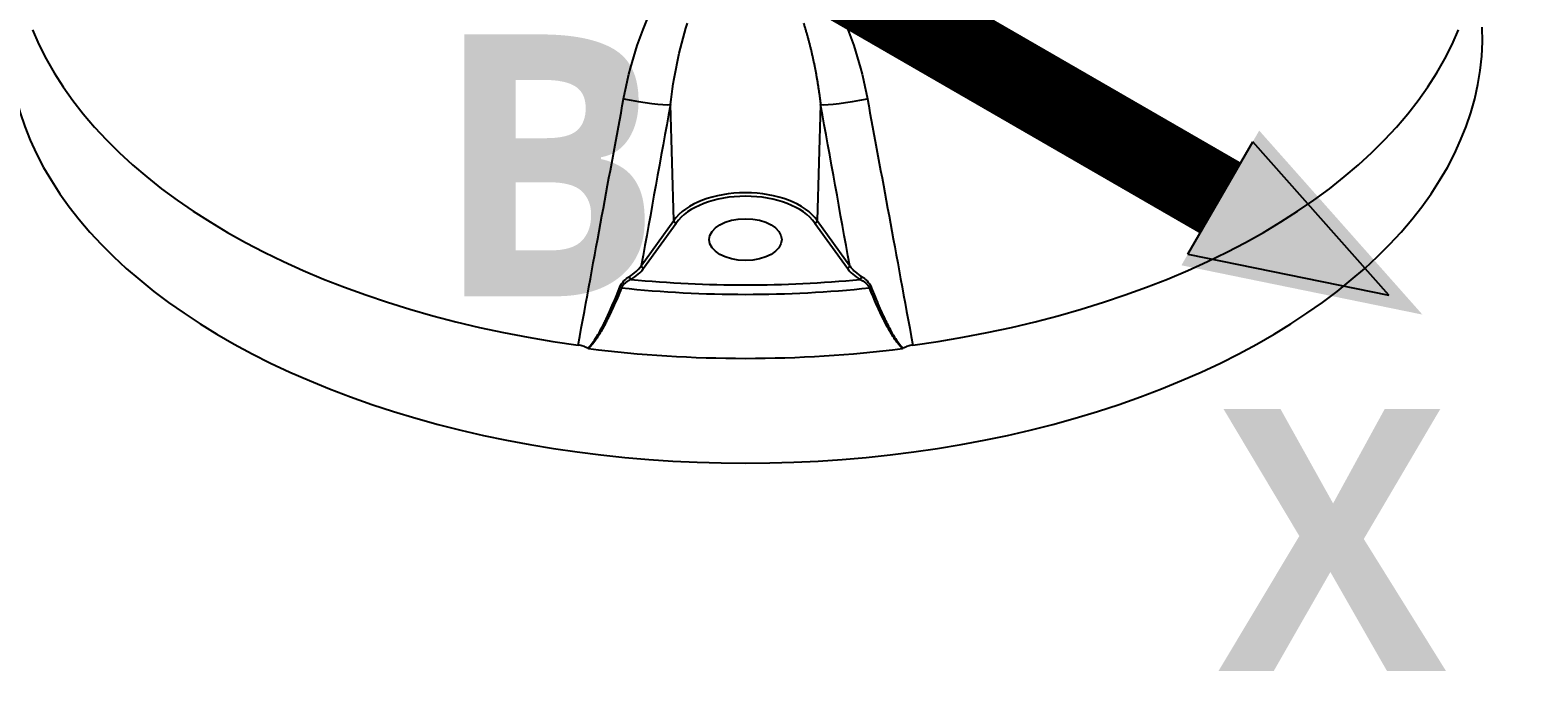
# Model space of a CAD drawing. Header units: millimetres. Extents: x 0 to 4378, y 0 to 2376.
# Drawn here: x 2624.8 to 2800.5, y 1009.6 to 1084.8 of the extents above; entities that cross this region are included whole.
import ezdxf

# ---------------------------------------------------------------- set-up
doc = ezdxf.new("R2010")
doc.units = ezdxf.units.MM
doc.header["$LTSCALE"] = 0.2
for name, color, linetype in [('01_Object Line', 4, 'Continuous'), ('07_Special Line2', 76, 'Continuous'), ('12_Before Rev.Num.', 5, 'Continuous')]:
    doc.layers.add(name, color=color, linetype=linetype)
doc.layers.add('14_Mark', color=7, linetype='Continuous', true_color=0xe03c31)
doc.styles.add('Rainbow-5.0 Style', font='malgunsl.ttf')

# ---------------------------------------------------------------- blocks, each defined once
blk = doc.blocks.new('A$C7c2cc22e_1')
for p, q in [((190.1267519320572, 28.47368417723919), (189.7271104257325, 42.05707658217943)), ((207.3551840182536, 42.05707658217943), (206.9555425119288, 28.47368417723919)), ((186.3156293897928, 23.16072304556656), (190.1267284624591, 28.47448188406634)), ((186.592698117749, 22.8559258709065), (190.4038445544902, 28.16808032709741)), ((206.6784498894958, 28.16808032709741), (210.4895963262334, 22.85592587091742)), ((206.9555659815269, 28.47448188406634), (210.7666650541978, 23.16072304557019)), ((185.9189249575447, 22.12920627877975), (185.9189323348601, 22.129202282591))]:
    blk.add_line(p, q)
for centre, major_axis, ratio, start_param, end_param in [((198.541147221983, 49.90047525356931), (-86.4301584610167, -2.27005914066325e-13), 0.5773502691896226, 6.258490084264032, 9.449473183684931), ((198.5411472219839, 62.14187100546042), (-85.90660579762091, -2.048361480433414e-13), 0.5773502691896222, 0.2304668593767216, 1.340329467418478), ((198.5411472253381, 62.14187100997515), (85.90660579236292, -6.874284891322803e-09), 0.5773502692629601, 4.942855839781839, 6.052718447893234), ((185.1092951249448, 43.05454335840113), (4.920273939583035, -0.8893331963936961), 0.09738109940462839, 4.552964777433585, 5.947909238958712), ((211.9729993086457, 43.0545433547195), (-4.920273923563021, -0.8893331934986721), 0.09738109940457748, 0.335276065492895, 1.730220532474213), ((198.541147221983, 53.98295815820893), (29.76099240088197, 8.180955912706622e-14), 0.5773502691896226, 4.384012489279017, 4.38401703997476), ((198.541147221983, 53.98295815820893), (29.76099240088196, 7.681355551625299e-14), 0.5773502691896228, 5.040760920795298, 5.040765471491098), ((198.541147221993, 26.46061136430944), (9.107650136216252, 2.123301534595613e-14), 0.5773502691896231, 0.3926990710761967, 2.748893582513854), ((198.541147221993, 26.22207440666534), (-8.807752938724727, -2.404326737703854e-14), 0.5773502691896228, 3.53429173528863, 5.890486225480958), ((190.4038445544902, 28.41302930137317), (0.2437559760206714, -0.1748800278882936), 0.7543444794846218, 3.660559380251843, 5.208447841534087), ((206.678449889494, 28.41302930137681), (-0.2437559760205767, -0.1748800278884263), 0.7543444794845012, 1.074737465649701, 2.622625926926743), ((160.7588018179958, 34.07969892650726), (25.94122224598739, -10.19850776117629), 0.3543858384588662, 6.02325197451734, 6.200976500949261), ((160.1310692265433, 33.84711518605036), (26.88857348563478, -10.19915823165557), 0.3423002143906933, 6.012411176347751, 6.192450560478445), ((186.5926981177436, 23.10087484524774), (-0.2437559760721336, 0.1748800279252846), 0.7543444794853449, 0.5222398812473763, 2.066855187985276), ((210.4895963262334, 23.10087484525502), (-0.243755976082438, -0.17488002793128), 0.754344479486044, 1.074737465646734, 2.619352767616558), ((236.9513318537638, 33.84712774318177), (26.88868148763829, 10.19918060780373), 0.342298924144853, 3.232327664573674, 3.412366686946528), ((185.1061254153701, 21.80265260615124), (0.150844987281356, -0.2593099059246724), 0.5795213090696615, 4.172419819941638, 5.495887651302276), ((198.5411472219821, 67.04690345305062), (-79.92684109452121, -2.135791543622645e-13), 0.5773502691896226, 1.401903013048486, 1.739689640979194), ((211.9761708712213, 21.80265932651309), (-0.1508484756951506, -0.2593159026754278), 0.5795213090472547, 0.7872890021236545, 2.110740948576099), ((183.9562070498132, 20.58641709733638), (-0.2784450308377899, 0.1116618323391967), 0.03256216186592213, 0.9948579691630091, 1.732440882019439), ((198.5411472219821, 66.60940941002991), (-81.07590775922263, -2.185751579730777e-13), 0.5773502691896225, 1.390436134409624, 1.751156519180491), ((213.126087394171, 20.58641709735093), (0.2784450308247526, 0.1116618323719184), 0.03256216188704281, 4.550744425167169, 5.288327338008131), ((198.5411472219821, 61.89871787868105), (-85.91700522227762, -1.586231146433192e-13), 0.5773502691896221, 1.355009914892523, 1.786582738697541)]:
    blk.add_ellipse(centre, major_axis=major_axis, ratio=ratio, start_param=start_param, end_param=end_param)
blk.add_ellipse((198.541147221993, 26.22207440666534), major_axis=(-4.25000000000001, -1.061650767297807e-14), ratio=0.5773502691896227)
for points in [[(184.242696924337, 42.72265914977834), (184.9834498496211, 46.71139490167843), (186.1058828634123, 50.19633244633224), (187.5354507499906, 53.2108708179112)], [(209.5468436939937, 53.2108708179112), (210.9764118617422, 50.19633185345447), (212.098844903132, 46.71139431658958), (212.839597519649, 42.72265914977834)], [(189.727110421165, 42.05707673848883), (190.1303043951038, 45.32803266421615), (190.7591925843954, 48.52892258611246), (191.7359531279917, 51.59189692773725)], [(178.917323969441, 13.85505278395794), (180.8635359858808, 24.46277215896407), (182.6386301879029, 34.08523090345989), (184.242696924337, 42.72265914977834)], [(212.839597519649, 42.72265914977834), (214.4436642570545, 34.08523089800292), (216.2187584592339, 24.46277215353257), (218.1649704745487, 13.85505278396158)], [(189.7271031708724, 42.05703663061649), (188.5884572148889, 35.75816404361103), (187.4514777263284, 29.4594078470036), (186.3156292351332, 23.160722829929)], [(210.7666652091257, 23.16072282999085), (209.6308167176594, 29.45940784700724), (208.4938372290999, 35.75816404361467), (207.3551912731282, 42.05703663061649)], [(185.5351816596694, 22.31692339495203), (185.5355324996581, 22.31676888960646), (185.535883333172, 22.31661434350099), (185.5362341601867, 22.31645975661741)], [(211.5460598440914, 22.31645956591456), (211.5464335934339, 22.31662425326431), (211.5468073502143, 22.31678889436444), (211.5471811144034, 22.31695348923313)], [(211.9761708712385, 21.55771035222642), (212.3768530527468, 21.36241104462897), (212.8674099912287, 21.03328045115268), (213.0848625742383, 20.55949749287174)]]:
    blk.add_open_spline(points, degree=3)
blk.add_rational_spline([(205.3463413160134, 51.59189692774453), (206.323101859628, 48.52892258609427), (206.9519900487749, 45.32803266429983), (207.3551840228356, 42.05707673848883)], [1.00000000000172, 1.00000000000216, 1.00000000000263, 1.00000000000313], degree=3)
for points, knots in [([(210.7666652091257, 23.16072282999085), (210.8159269906291, 23.08917868269418), (210.8841484255336, 22.99453249579165), (211.0777486723546, 22.76276740203321), (211.2227133518245, 22.60764227571053), (211.6695159044266, 22.19607620239549), (211.9613187312925, 21.99739751357993), (212.1826202987268, 21.86098735775522)], [0, 0, 0, 0, 0.25, 0.25, 0.5, 0.5, 0.9999999896859209, 0.9999999896859209, 0.9999999896859209, 0.9999999896859209]), ([(183.8015103520956, 20.63962645387801), (183.9021453415644, 20.89883905815077), (184.0929491540737, 21.16761378122465), (184.2853390443888, 21.36755722107046), (184.477728934703, 21.5675006609199), (184.6880710962632, 21.73054261684229), (184.8996741452611, 21.86098735775158)], [0, 0, 0, 0, 0.5, 0.5, 0.5, 1, 1, 1, 1]), ([(185.1061235727511, 21.55771035222278), (185.0968605472872, 21.553195396089), (184.9027256511527, 21.45479089784203), (184.7741285526427, 21.37293305857384), (184.7098300033886, 21.33200413894156), (184.6532191943643, 21.29278074145259), (184.6043298070381, 21.25697327288435), (184.5554404197119, 21.22116580431612), (184.5384581152102, 21.20889888180318), (184.4807809698696, 21.16089578044557), (184.2500723885069, 20.96888337501514), (184.0884230677038, 20.7577479495194), (183.9974318697532, 20.5594974928681)], [0, 0, 0, 0, 0.250000000000002, 0.250000000000002, 0.250000000000002, 0.375000000000003, 0.375000000000003, 0.375000000000003, 0.500000000000003, 0.500000000000003, 0.500000000000003, 1, 1, 1, 1]), ([(212.1826202987268, 21.86098735775522), (212.3929580458052, 21.73132260096099), (212.5749875717174, 21.59766556992327), (212.794641729969, 21.37003004155849), (213.0142958882207, 21.14239451319736), (213.1797197840351, 20.89994491628386), (213.2807840918931, 20.63962645387801)], [0, 0, 0, 0, 0.5, 0.5, 0.5, 1, 1, 1, 1]), ([(180.0534070552912, 13.47299286225825), (180.4029172976298, 13.84496657248746), (180.7432260207079, 14.29201238683163), (181.0698781146475, 14.81290915547652), (181.1263462588968, 14.90295625579165), (181.1778080601507, 14.9878418502376), (181.2270631750016, 15.07080191975183), (181.3202714493145, 15.22779200981677), (181.4051654286377, 15.37840217773555), (181.497578738321, 15.54700003909238), (181.6388270705975, 15.80469199736035), (181.7891961014611, 16.09239005392374), (181.9497864077966, 16.4094894353002), (182.0281716677291, 16.56426787741293), (182.1057814082105, 16.7209564961413), (182.182828523788, 16.8794275533146), (182.7371766426477, 18.01961472034236), (183.2655635149094, 19.25914398690293), (183.8015103520338, 20.63962645371794)], [2.455419299477256e-10, 2.455419299477256e-10, 2.455419299477256e-10, 2.455419299477256e-10, 0.250000000000006, 0.250000000000006, 0.250000000000006, 0.2932173444173274, 0.2932173444173274, 0.2932173444173274, 0.375000000000007, 0.375000000000007, 0.375000000000007, 0.500000000000008, 0.500000000000008, 0.500000000000008, 0.5610133806648235, 0.5610133806648235, 0.5610133806648235, 1, 1, 1, 1]), ([(183.9974318697532, 20.5594974928681), (183.6754130719855, 19.75483488701138), (183.353371649926, 18.99852778217246), (183.0320505254313, 18.29053863235094), (182.8713899631839, 17.93654405744019), (182.7109093556501, 17.59462911235823), (182.5506989196147, 17.26479100749566), (182.4753030212942, 17.10956741013433), (182.3999592654718, 16.9570069113397), (182.3246990334792, 16.80714316327067), (182.3199981876651, 16.79778249092124), (182.3152974044051, 16.78843188996689), (182.3105966638968, 16.77909142255157), (182.2306373773163, 16.62021068673494), (182.1653612467844, 16.49232430771735), (182.0709658100786, 16.31150580995381), (181.800936438698, 15.79425299573995), (181.5607971923273, 15.36865251472045), (181.334123827337, 15.0036493186999), (181.2438400973515, 14.85826898257437), (181.1561340764256, 14.72195484331678), (181.0691231168948, 14.59335942436883), (180.9163893908462, 14.36763087713553), (180.7971718651697, 14.2021224152013), (180.6474211780169, 14.01400731884496), (180.4976706696589, 13.82589244708652), (180.3302589267259, 13.63613612239715), (180.1449704212118, 13.44491788560481)], [0, 0, 0, 0, 0.250000000000004, 0.250000000000004, 0.250000000000004, 0.375000000000006, 0.375000000000006, 0.375000000000006, 0.433825676549421, 0.433825676549421, 0.433825676549421, 0.437500000000006, 0.437500000000006, 0.437500000000006, 0.500000000000005, 0.500000000000005, 0.500000000000005, 0.6787886819572461, 0.6787886819572461, 0.6787886819572461, 0.750000000000003, 0.750000000000003, 0.750000000000003, 0.875000000000001, 0.875000000000001, 0.875000000000001, 0.9999998507561865, 0.9999998507561865, 0.9999998507561865, 0.9999998507561865]), ([(216.9373240227778, 13.44491788560845), (216.7449476859074, 13.64345079417762), (216.5572805089378, 13.86009871980059), (216.3744431078258, 14.09481683229751), (216.2830243021417, 14.21217602350225), (216.1928138662042, 14.33405366201259), (216.1038169233534, 14.4604399113523), (216.0148199805026, 14.586826160692), (215.9056448051142, 14.75142333583426), (215.8405334961999, 14.85315660073684), (215.8097891743009, 14.90119311384478), (215.7784575640526, 14.95102145587953), (215.7465005195445, 15.00259922967962), (215.6430982607126, 15.16948757615319), (215.5338104933689, 15.35541788648698), (215.4183886639621, 15.55996614448668), (215.2672950747583, 15.82773118187833), (215.0888563196158, 16.16080013025567), (214.9346852492909, 16.4599032132428), (214.8757794428111, 16.5741847596255), (214.8169161337992, 16.69004028644486), (214.7580559109774, 16.80737559143381), (214.2007090673596, 17.91842238580284), (213.6410859591269, 19.16960298539198), (213.0848625742383, 20.5594974928681)], [1.437453417359733e-07, 1.437453417359733e-07, 1.437453417359733e-07, 1.437453417359733e-07, 0.125000000000004, 0.125000000000004, 0.125000000000004, 0.187500000000006, 0.187500000000006, 0.187500000000006, 0.250000000000008, 0.250000000000008, 0.250000000000008, 0.2795113114870848, 0.2795113114870848, 0.2795113114870848, 0.375000000000007, 0.375000000000007, 0.375000000000007, 0.500000000000006, 0.500000000000006, 0.500000000000006, 0.5477601004818883, 0.5477601004818883, 0.5477601004818883, 1, 1, 1, 1]), ([(213.2807840919504, 20.63962645373249), (213.5868070023826, 19.8513780062458), (213.8907377225714, 19.10815157865363), (214.1952674636532, 18.41156021510687), (214.3475323341936, 18.06326453333168), (214.4999031370116, 17.72662499276339), (214.6523377717931, 17.40175048927995), (214.7307075393064, 17.23472585379568), (214.8157584856062, 17.05673811656015), (214.9014772669916, 16.88046272751671), (214.9824874622118, 16.71387025562217), (215.0641881950087, 16.54867286821536), (215.1409759861781, 16.39551594079239), (215.3994547805396, 15.87996760496753), (215.6104899355432, 15.47896715892057), (215.8542850638041, 15.07020981278038), (215.9086116980106, 14.97912345276563), (215.9644782857658, 14.88751300409058), (216.023175709809, 14.79434399880847), (216.345282531749, 14.28307161020712), (216.6819673564696, 13.84220925227055), (217.0288873886957, 13.47299286225825)], [0, 0, 0, 0, 0.249999999999999, 0.249999999999999, 0.249999999999999, 0.374999999999998, 0.374999999999998, 0.374999999999998, 0.4392650599270913, 0.4392650599270913, 0.4392650599270913, 0.499999999999997, 0.499999999999997, 0.499999999999997, 0.7044425793038164, 0.7044425793038164, 0.7044425793038164, 0.749999999999998, 0.749999999999998, 0.749999999999998, 0.9999999997525865, 0.9999999997525865, 0.9999999997525865, 0.9999999997525865]), ([(180.0534070552912, 13.47299286225825), (179.8766777855944, 13.56929269974353), (179.6923403245955, 13.65153080189339), (179.3099036890053, 13.78157858397753), (179.1144163965719, 13.82835338591758), (178.9173239541942, 13.85505290790752)], [-0.1212578700926009, -0.1212578700926009, -0.1212578700926009, -0.1212578700926009, -0.06073354852126558, -0.06073354852126558, -1.218595465356348e-08, -1.218595465356348e-08, -1.218595465356348e-08, -1.218595465356348e-08]), ([(180.1449702709378, 13.44491965085763), (180.1284869542851, 13.44701317921135), (180.1119347964959, 13.45035824275692), (180.0811471133093, 13.45980016227259), (180.0668547994001, 13.46562625322622), (180.0534070552912, 13.47299286225825)], [-0.009677244761849136, -0.009677244761849136, -0.009677244761849136, -0.009677244761849136, -0.004619380211723328, -0.004619380211723328, -3.186487057143837e-06, -3.186487057143837e-06, -3.186487057143837e-06, -3.186487057143837e-06]), ([(217.0288873886957, 13.47299286225825), (217.0154410973682, 13.46562705130418), (217.0011504172671, 13.45980142027111), (216.9703629062342, 13.45035890098006), (216.9538091098402, 13.44701338498635), (216.9373241730518, 13.44491965086127)], [-0.009683736148161547, -0.009683736148161547, -0.009683736148161547, -0.009683736148161547, -0.005063892399701165, -0.005063892399701165, -9.827163380622657e-07, -9.827163380622657e-07, -9.827163380622657e-07, -9.827163380622657e-07]), ([(218.1649704897955, 13.85505290790752), (217.9683337716833, 13.82841512152299), (217.7732911924504, 13.78179419761), (217.3908065954784, 13.6519107509921), (217.2060260004046, 13.56951699946876), (217.0288873886957, 13.47299286225825)], [-0.1213984384572047, -0.1213984384572047, -0.1213984384572047, -0.1213984384572047, -0.06074723058159407, -0.06074723058159407, -2.43663605622521e-05, -2.43663605622521e-05, -2.43663605622521e-05, -2.43663605622521e-05])]:
    blk.add_open_spline(points, degree=3, knots=knots)
blk = doc.blocks.new('Blk$A46N0-6W24B')
h = blk.add_hatch(color=256)
h.dxf.hatch_style = 1
h.paths.add_polyline_path([(4.063017908632901, -0.1894029795744245, 1), (-5.936982091367554, -0.1894029795744245, 1)])
at = {"layer": '07_Special Line2'}
blk.add_hatch(color=256, dxfattribs=at).paths.add_polyline_path([(41.63336265705811, 24.38859702042191), (26.9113045007075, 21.37594973920659), (31.66330450070745, 13.14524430163965)])
at = {"layer": '12_Before Rev.Num.'}
blk.add_hatch(color=256, dxfattribs=at).paths.add_polyline_path([(-0.936982091367554, 48.96659702042007), (-5.688982091367052, 34.71059702042066), (3.815017908633308, 34.71059702042066)])
at = {"layer": '14_Mark'}
blk.add_hatch(color=256, dxfattribs=at).paths.add_polyline_path([(41.63336265705539, -24.76740297957394), (31.66330450070609, -13.52405026078986), (26.91130450070659, -21.7547556983568)])
blk.add_circle((-0.936982091367554, -0.1894029795744245), 4.999999999999999)
at = {"layer": '07_Special Line2'}
for p, q in [((39.57568629766956, 23.20059702042636), (27.30730450071223, 20.69005761941298)), ((31.26730450071091, 13.83113642144053), (39.57568629766956, 23.20059702042636)), ((31.26730450071091, 13.83113642144053), (27.30730450071223, 20.69005761941298))]:
    blk.add_line(p, q, dxfattribs=at)
at = {"layer": '07_Special Line2', "const_width": 4.999999999999999}
blk.add_lwpolyline([(29.28730450071043, 17.26059702042676), (-0.936982091367554, -0.1894029795739698)], dxfattribs=at)
at = {"layer": '12_Before Rev.Num.'}
for p, q in [((-0.936982091367554, 46.59059702042623), (-4.896982091367136, 34.71059702042703)), ((3.023017908633847, 34.71059702042703), (-0.936982091367554, 46.59059702042623)), ((3.023017908633847, 34.71059702042703), (-4.896982091367136, 34.71059702042703))]:
    blk.add_line(p, q, dxfattribs=at)
at = {"layer": '12_Before Rev.Num.', "const_width": 4.999999999999999}
blk.add_lwpolyline([(-0.936982091367554, 34.71059702042703), (-0.936982091367554, -0.1894029795744245)], dxfattribs=at)
at = {"layer": '14_Mark'}
for p, q in [((27.30730450071223, -21.06886357856183), (31.26730450071091, -14.20994238058893)), ((39.57568629766956, -23.5794029795743), (31.26730450071091, -14.20994238058893)), ((27.30730450071223, -21.06886357856183), (39.57568629766956, -23.5794029795743))]:
    blk.add_line(p, q, dxfattribs=at)
at = {"layer": '14_Mark', "const_width": 4.999999999999999}
blk.add_lwpolyline([(29.28730450071134, -17.63940297957515), (-0.936982091367554, -0.1894029795744245)], dxfattribs=at)
at = {"insert": (-18.7763246532254, -15.64874045190982), "char_height": 16, "attachment_point": 4, "style": 'Rainbow-5.0 Style'}
blk.add_mtext('{\\fMalgun Gothic Semilight|b1|i0|c129|p50;B}', dxfattribs=at)
at = {"layer": '07_Special Line2', "insert": (35.08044783989999, 4.127631453307458), "char_height": 16, "attachment_point": 4, "style": 'Rainbow-5.0 Style'}
blk.add_mtext('{\\fMalgun Gothic Semilight|b1|i0|c129|p50;Y}', dxfattribs=at)
at = {"layer": '12_Before Rev.Num.', "insert": (-21.52401248497927, 35.53575010814939), "char_height": 16, "attachment_point": 4, "style": 'Rainbow-5.0 Style'}
blk.add_mtext('{\\fMalgun Gothic Semilight|b1|i0|c129|p50;Z}', dxfattribs=at)
at = {"layer": '14_Mark', "insert": (29.17398102961079, -38.5433293377564), "char_height": 16, "attachment_point": 4, "style": 'Rainbow-5.0 Style'}
blk.add_mtext('{\\fMalgun Gothic Semilight|b1|i0|c129|p50;X}', dxfattribs=at)

msp = doc.modelspace()

# ---------------------------------------------------------------- block references
at = {"xscale": 1.92, "yscale": 1.92, "zscale": 1.92}
msp.add_blockref('Blk$A46N0-6W24B', (2708.215285844453, 1098.999435537109), dxfattribs=at)
at = {"layer": '01_Object Line'}
msp.add_blockref('A$C7c2cc22e_1', (2510.211880549177, 1034.021405449557), dxfattribs=at)

doc.saveas('drawing.dxf')
